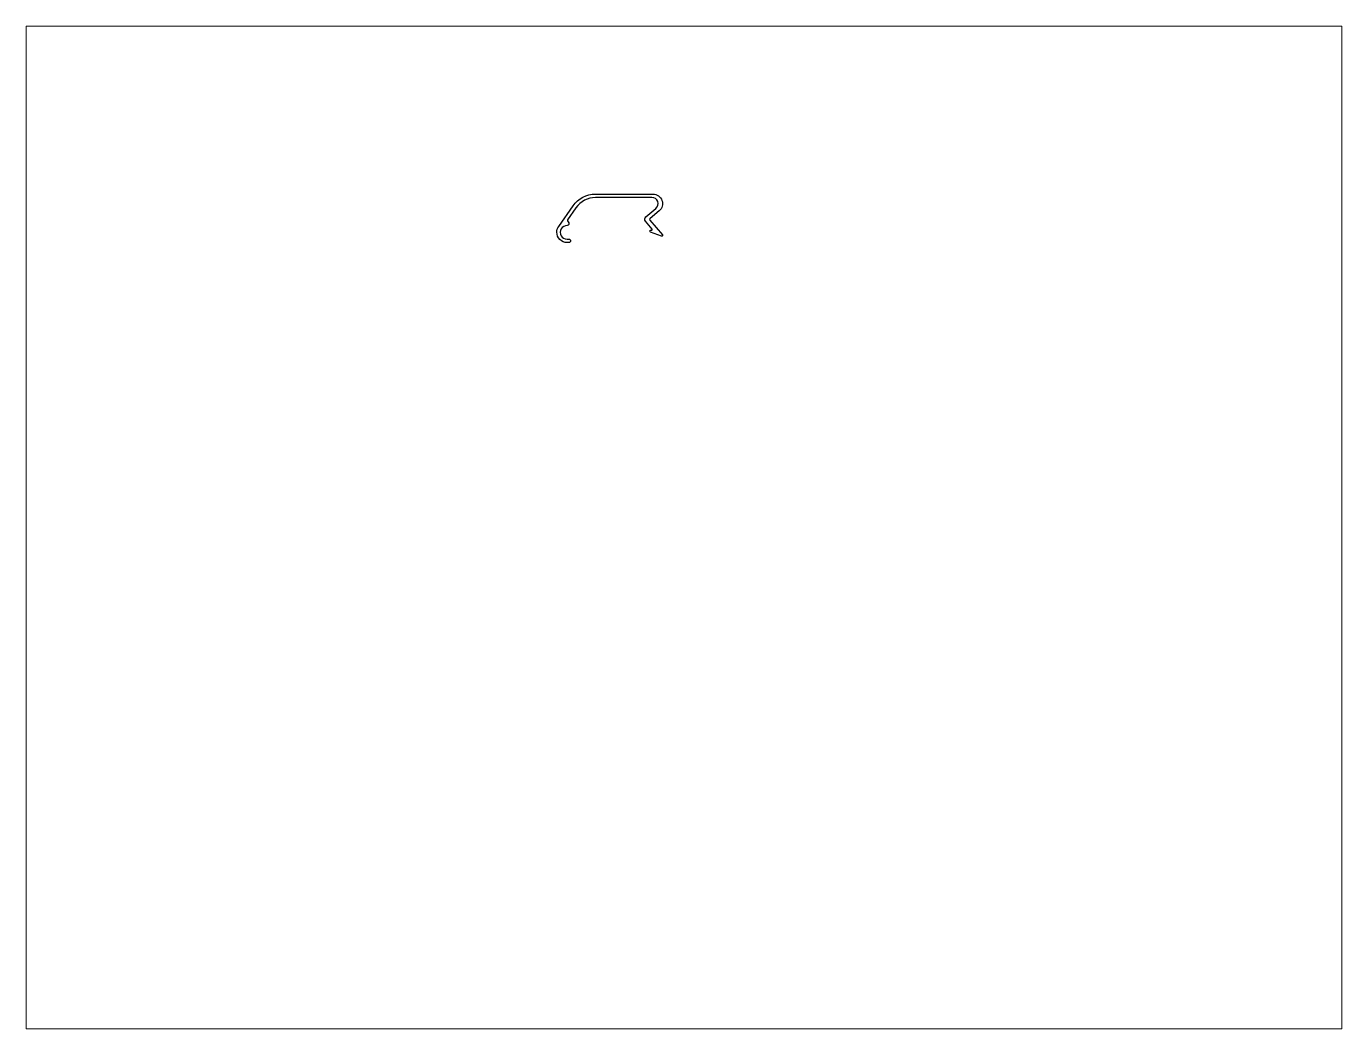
# Paper-space layout 'Layout1' of a CAD drawing. Extents: x 27 to 240, y 20 to 183.
# The model-space entities are those that its viewports show. They can reach past a viewport. Long polylines and large blocks are cut down to what shows.
import ezdxf

# ---------------------------------------------------------------- set-up
doc = ezdxf.new("R2010")
doc.units = 0
doc.header["$LTSCALE"] = 15
doc.layers.get('0').update_dxf_attribs({"linetype": 'CONTINUOUS'})

msp = doc.modelspace()

# ---------------------------------------------------------------- linework, layer by layer
at = {"color": 0, "linetype": 'CONTINUOUS', "ltscale": 0.05}
msp.add_lwpolyline([(158.01, 224.64, -0.244698), (164.56, 228.05), (181.42, 228.05, -0.700209), (183.22, 223.1), (180.54, 220.86, 0.414215), (180.51, 220.44), (184.17, 216.08, -0.766855), (183.95, 215.76), (180.68, 216.94, -1.023314), (180.89, 217.5), (180.9, 217.5, 0.830328), (181.15, 217.8), (179.24, 220.08, -0.415182), (179.36, 221.43), (182.26, 223.87, 0.700206), (181.1, 227.05), (164.56, 227.05, 0.244698), (158.83, 224.06), (156.35, 220.53, 0.291472), (156.34, 220.21), (156.69, 219.6, -0.582853), (156.25, 218.85, 1.008272), (156.22, 214.85), (156.72, 214.85, -0.414214), (157.22, 214.35, -0.414214), (156.72, 213.85), (156.22, 213.85, -0.414214), (153.22, 216.85, -0.153915), (153.76, 218.57)], format="xyb", close=True, dxfattribs=at)

psp = doc.layouts.get("Layout1")

# ---------------------------------------------------------------- viewports
at = {"layer": '0', "color": 0, "linetype": 'BYBLOCK', "ltscale": 0.05}
psp.add_viewport(center=(133.35, 101.6), size=(213.36, 162.56), view_center_point=(190.51, 130.3), view_height=293.8955, dxfattribs=at)

doc.saveas('drawing.dxf')
